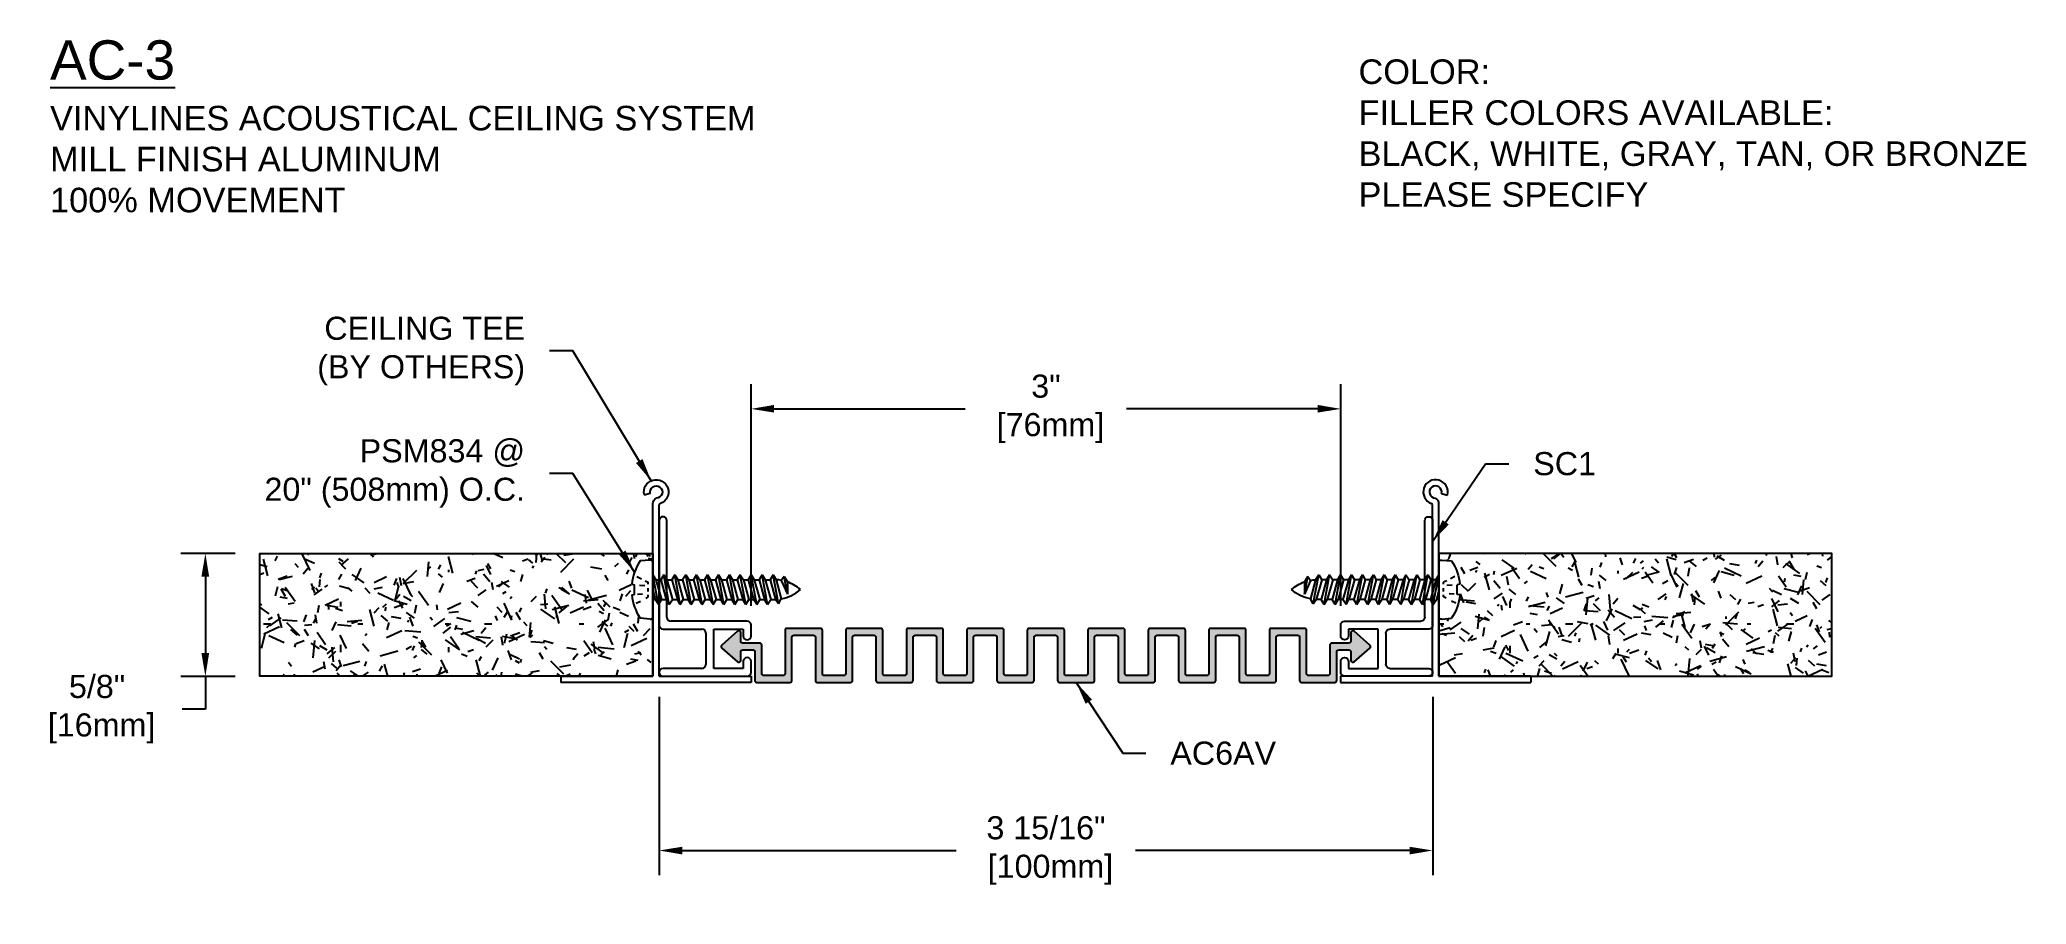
# Model space of a CAD drawing. Header units: inches. Extents: x 2.7 to 12.8, y 3.6 to 8.
import ezdxf

# ---------------------------------------------------------------- set-up
doc = ezdxf.new("R2010")
doc.units = ezdxf.units.IN
doc.header["$MEASUREMENT"] = 0
for name, color, linetype in [('Anchors', 4, 'Continuous'), ('Conditions', 1, 'Continuous'), ('Dimensions', 3, 'Continuous'), ('Metals', 7, 'Continuous'), ('Text', 2, 'Continuous')]:
    doc.layers.add(name, color=color, linetype=linetype)
doc.styles.add('ARIAL', font='arial.ttf')
doc.dimstyles.new('ARIAL', dxfattribs={"dimtxt": 0.1175, "dimasz": 0.1175, "dimexe": 0.125, "dimexo": 0.125, "dimgap": 0.125, "dimtad": 0, "dimtih": 1, "dimtoh": 1, "dimdec": 4, "dimzin": 0, "dimdsep": 46, "dimlunit": 4, "dimtxsty": 'ARIAL', "dimcen": 0.09, "dimadec": 0, "dimazin": 0, "dimtfac": 1, "dimtdec": 4, "dimtofl": 0, "dimtmove": 0, "dimatfit": 3, "dimfxl": 0, "dimfrac": 2, "dimtolj": 1, "dimtzin": 0, "dimarcsym": 0})

# ---------------------------------------------------------------- blocks, each defined once
blk = doc.blocks.new('SC1')
for p, q in [((0, 0.792), (0, 0.26)), ((0.04, 0.3), (0.04, 0.792)), ((0.02, 0.24), (0.218, 0.24)), ((0.448, 0.28), (0.06, 0.28)), ((0.238, 0.22), (0.238, 0.06)), ((0.278, 0.24), (0.428, 0.24)), ((0.278, 0.04), (0.278, 0.24)), ((0.428, 0.24), (0.428, 0.205)), ((0.468, 0.205), (0.468, 0.26)), ((0.218, 0.04), (0.02, 0.04)), ((0.02, 0), (0.448, 0)), ((0.428, 0.04), (0.278, 0.04)), ((0.428, 0.075), (0.428, 0.04)), ((0.468, 0.02), (0.468, 0.075))]:
    blk.add_line(p, q)
for centre, start, end in [((0.02, 0.792), 0, 180), ((0.02, 0.26), 180, 270), ((0.06, 0.3), 180, 270), ((0.218, 0.22), 360, 90), ((0.448, 0.205), 180, 0), ((0.448, 0.26), 0, 90), ((0.02, 0.02), 90, 270), ((0.218, 0.06), 270, 360), ((0.448, 0.075), 0, 180), ((0.448, 0.02), 270, 0)]:
    blk.add_arc(centre, 0.02, start, end)
blk = doc.blocks.new('acttbar')
blk.add_line((0.484, 0.031), (0.484, 0))
at = {"layer": 'Metals'}
blk.add_line((-0.484, 0.031), (-0.484, 0), dxfattribs=at)
for points in [[(0.016, 0.031), (0.016, 0.913)], [(0.03, 0.961), (0.06, 0.953)], [(-0.016, 0.031), (-0.016, 0.906)], [(-0.016, 0.031), (-0.484, 0.031)], [(-0.484, 0), (0.484, 0)], [(0.484, 0.031), (0.016, 0.031)]]:
    blk.add_lwpolyline(points, dxfattribs=at)
for centre, radius, start, end in [((-0.001, 0.969), 0.0625, 345.5186, 249.8671), ((-0.001, 0.969), 0.0313, 345.9938, 269.3303), ((-0.031, 0.89), 0.0223, 46.7158, 71.33), ((-0.014, 0.911), 0.0297, 355.5582, 64.1671)]:
    blk.add_arc(centre, radius, start, end, dxfattribs=at)
blk = doc.blocks.new('PSM834')
for p, q in [((-0.027, 0.107), (-0.025, 0.094)), ((0.027, 0.107), (0.025, 0.094)), ((-0.15, 0.015), (-0.146, 0.065)), ((-0.137, 0), (0.137, 0)), ((-0.075, -0.028), (0.075, 0)), ((-0.069, 0.086), (-0.058, 0.064)), ((-0.005, 0), (-0.05, -0.012)), ((-0.05, 0), (-0.05, -0.012)), ((-0.044, 0.037), (-0.037, 0.024)), ((-0.037, 0.024), (-0.027, 0.024)), ((-0.025, 0.094), (0.025, 0.094)), ((-0.024, 0.078), (-0.022, 0.053)), ((-0.009, 0.024), (0.008, 0.024)), ((0.023, 0.068), (0.021, 0.041)), ((0.028, 0.024), (0.037, 0.024)), ((0.045, 0.04), (0.037, 0.024)), ((0.075, 0), (0.05, -0.015)), ((0.067, 0.082), (0.055, 0.059)), ((0.15, 0.015), (0.146, 0.065)), ((-0.075, -0.028), (-0.05, -0.012)), ((-0.075, -0.028), (-0.05, -0.043)), ((-0.075, -0.083), (0.075, -0.056)), ((-0.075, -0.083), (-0.05, -0.068)), ((-0.075, -0.083), (-0.05, -0.099)), ((0.05, -0.015), (-0.05, -0.043)), ((0.05, -0.04), (-0.05, -0.068)), ((-0.05, -0.043), (-0.05, -0.068)), ((0.05, -0.071), (-0.05, -0.099)), ((0.05, -0.096), (-0.05, -0.124)), ((-0.05, -0.099), (-0.05, -0.124)), ((0.05, -0.015), (0.05, -0.04)), ((0.075, -0.056), (0.05, -0.04)), ((0.075, -0.056), (0.05, -0.071)), ((0.05, -0.071), (0.05, -0.096)), ((0.075, -0.111), (0.05, -0.096)), ((-0.075, -0.139), (0.075, -0.111)), ((-0.075, -0.139), (-0.05, -0.124)), ((-0.075, -0.139), (-0.05, -0.154)), ((-0.075, -0.194), (0.075, -0.167)), ((-0.075, -0.194), (-0.05, -0.179)), ((-0.075, -0.194), (-0.05, -0.21)), ((0.05, -0.126), (-0.05, -0.154)), ((0.05, -0.151), (-0.05, -0.179)), ((-0.05, -0.154), (-0.05, -0.179)), ((0.05, -0.182), (-0.05, -0.21)), ((0.075, -0.111), (0.05, -0.126)), ((0.05, -0.126), (0.05, -0.151)), ((0.075, -0.167), (0.05, -0.151)), ((0.075, -0.167), (0.05, -0.182)), ((0.05, -0.182), (0.05, -0.207)), ((-0.075, -0.25), (0.075, -0.222)), ((-0.075, -0.25), (-0.05, -0.235)), ((-0.075, -0.25), (-0.05, -0.265)), ((-0.075, -0.306), (0.075, -0.278)), ((-0.075, -0.306), (-0.05, -0.29)), ((0.05, -0.207), (-0.05, -0.235)), ((-0.05, -0.21), (-0.05, -0.235)), ((0.05, -0.238), (-0.05, -0.265)), ((0.05, -0.262), (-0.05, -0.29)), ((-0.05, -0.265), (-0.05, -0.29)), ((0.05, -0.293), (-0.05, -0.321)), ((0.075, -0.222), (0.05, -0.207)), ((0.075, -0.222), (0.05, -0.238)), ((0.05, -0.238), (0.05, -0.262)), ((0.075, -0.278), (0.05, -0.262)), ((0.075, -0.278), (0.05, -0.293)), ((0.05, -0.293), (0.05, -0.318)), ((-0.075, -0.306), (-0.05, -0.321)), ((-0.075, -0.361), (0.075, -0.333)), ((-0.075, -0.361), (-0.05, -0.346)), ((-0.075, -0.361), (-0.05, -0.376)), ((-0.075, -0.417), (0.075, -0.389)), ((-0.075, -0.417), (-0.05, -0.401)), ((0.05, -0.318), (-0.05, -0.346)), ((-0.05, -0.321), (-0.05, -0.346)), ((0.05, -0.349), (-0.05, -0.376)), ((0.05, -0.374), (-0.05, -0.401)), ((-0.05, -0.376), (-0.05, -0.401)), ((0.05, -0.404), (-0.05, -0.432)), ((0.075, -0.333), (0.05, -0.318)), ((0.075, -0.333), (0.05, -0.349)), ((0.05, -0.349), (0.05, -0.374)), ((0.075, -0.389), (0.05, -0.374)), ((0.075, -0.389), (0.05, -0.404)), ((0.05, -0.404), (0.05, -0.429)), ((-0.075, -0.417), (-0.05, -0.432)), ((-0.075, -0.472), (0.075, -0.444)), ((-0.075, -0.472), (-0.05, -0.457)), ((-0.075, -0.472), (-0.05, -0.488)), ((-0.075, -0.528), (0.075, -0.5)), ((0.05, -0.429), (-0.05, -0.457)), ((-0.05, -0.432), (-0.05, -0.457)), ((0.05, -0.46), (-0.05, -0.488)), ((0.05, -0.485), (-0.05, -0.512)), ((-0.05, -0.488), (-0.05, -0.512)), ((0.075, -0.444), (0.05, -0.429)), ((0.075, -0.444), (0.05, -0.46)), ((0.05, -0.46), (0.05, -0.485)), ((0.075, -0.5), (0.05, -0.485)), ((0.075, -0.5), (0.05, -0.515)), ((-0.075, -0.528), (-0.05, -0.512)), ((-0.075, -0.528), (-0.05, -0.543)), ((-0.075, -0.583), (0.075, -0.556)), ((-0.075, -0.583), (-0.05, -0.568)), ((-0.075, -0.583), (-0.05, -0.599)), ((0.05, -0.515), (-0.05, -0.543)), ((0.05, -0.54), (-0.05, -0.568)), ((-0.05, -0.543), (-0.05, -0.568)), ((0.05, -0.571), (-0.05, -0.599)), ((0.05, -0.596), (-0.05, -0.624)), ((-0.05, -0.599), (-0.05, -0.62)), ((0.05, -0.515), (0.05, -0.54)), ((0.075, -0.556), (0.05, -0.54)), ((0.075, -0.556), (0.05, -0.571)), ((0.05, -0.571), (0.05, -0.596)), ((0.075, -0.611), (0.05, -0.596)), ((-0.072, -0.639), (0.075, -0.611)), ((-0.072, -0.639), (-0.05, -0.624)), ((-0.072, -0.639), (-0.047, -0.653)), ((0.05, -0.627), (-0.047, -0.653)), ((0.047, -0.653), (-0.024, -0.684)), ((-0.024, -0.684), (0.066, -0.667)), ((0.039, -0.684), (-0.024, -0.684)), ((0.066, -0.667), (0.039, -0.684)), ((0.066, -0.667), (0.047, -0.653)), ((0.075, -0.611), (0.05, -0.627))]:
    blk.add_line(p, q)
for centre, radius, start, end in [((0, -0.156), 0.265, 95.8447, 123.323), ((0, -0.156), 0.265, 56.677, 84.1553), ((-0.137, 0.013), 0.0135, 175, 270), ((0.137, 0.013), 0.0135, 270, 5), ((0.147, -0.619), 0.197, 179.589, 181.5734), ((0.147, -0.619), 0.197, 190.0914, 221.761), ((-0.147, -0.619), 0.197, 318.239, 340.6631), ((-0.147, -0.619), 0.197, 349.9042, 357.7894)]:
    blk.add_arc(centre, radius, start, end)
blk = doc.blocks.new('*D3')
at = {"layer": 'Defpoints', "color": 0}
for p in [(9.326, 6.144), (6.326, 5.016), (9.326, 5.016)]:
    blk.add_point(p, dxfattribs=at)
at = {"layer": 'Dimensions', "color": 0, "lineweight": -2}
for p, q in [((6.326, 5.141), (6.326, 6.269)), ((9.326, 5.141), (9.326, 6.269)), ((6.443, 6.144), (7.415, 6.144)), ((9.208, 6.144), (8.236, 6.144))]:
    blk.add_line(p, q, dxfattribs=at)
at = {"layer": 'Dimensions', "color": 0}
for points in [[(6.443, 6.164), (6.443, 6.125), (6.326, 6.144)], [(9.208, 6.164), (9.208, 6.125), (9.326, 6.144)]]:
    blk.add_solid(points, dxfattribs=at)
at = {"layer": 'Dimensions', "color": 0, "insert": (7.826, 6.144), "char_height": 0.1175, "attachment_point": 5, "style": 'ARIAL'}
blk.add_mtext('\\A1;3"\\P [76mm]', dxfattribs=at)
blk = doc.blocks.new('*D4')
at = {"layer": 'Defpoints', "color": 0}
for p in [(5.858, 4.803), (9.794, 4.803), (9.794, 3.897)]:
    blk.add_point(p, dxfattribs=at)
at = {"layer": 'Dimensions', "color": 0, "lineweight": -2}
for p, q in [((5.858, 4.678), (5.858, 3.772)), ((9.794, 4.678), (9.794, 3.772)), ((5.975, 3.897), (7.369, 3.897)), ((9.676, 3.897), (8.282, 3.897))]:
    blk.add_line(p, q, dxfattribs=at)
at = {"layer": 'Dimensions', "color": 0}
for points in [[(5.975, 3.916), (5.975, 3.877), (5.858, 3.897)], [(9.676, 3.916), (9.676, 3.877), (9.794, 3.897)]]:
    blk.add_solid(points, dxfattribs=at)
at = {"layer": 'Dimensions', "color": 0, "insert": (7.826, 3.897), "char_height": 0.1175, "attachment_point": 5, "style": 'ARIAL'}
blk.add_mtext('\\A1;3 15/16"\\P [100mm]', dxfattribs=at)
blk = doc.blocks.new('*D5')
at = {"layer": 'Defpoints', "color": 0}
for p in [(3.549, 5.408), (3.826, 5.408), (3.826, 4.783)]:
    blk.add_point(p, dxfattribs=at)
at = {"layer": 'Dimensions', "color": 0, "lineweight": -2}
for p, q in [((3.701, 5.408), (3.424, 5.408)), ((3.549, 5.291), (3.549, 4.901)), ((3.701, 4.783), (3.424, 4.783)), ((3.549, 4.783), (3.549, 4.616)), ((3.549, 4.616), (3.431, 4.616))]:
    blk.add_line(p, q, dxfattribs=at)
at = {"layer": 'Dimensions', "color": 0}
for points in [[(3.529, 5.291), (3.568, 5.291), (3.549, 5.408)], [(3.529, 4.901), (3.568, 4.901), (3.549, 4.783)]]:
    blk.add_solid(points, dxfattribs=at)
at = {"layer": 'Dimensions', "color": 0, "insert": (2.998, 4.616), "char_height": 0.1175, "attachment_point": 5, "style": 'ARIAL'}
blk.add_mtext('\\A1;5/8"\\P [16mm]', dxfattribs=at)
blk = doc.blocks.new('AC6AV')
blk.add_hatch(color=256).paths.add_polyline_path([(-0.214, 0.025, 0.414214), (-0.224, 0.035), (-0.392, 0.035, 0.414214), (-0.403, 0.025), (-0.403, -0.195, -0.414214), (-0.413, -0.205), (-0.512, -0.205, -0.414214), (-0.522, -0.195), (-0.522, 0.025, 0.414214), (-0.532, 0.035), (-0.701, 0.035, 0.414214), (-0.71, 0.025), (-0.71, -0.195, -0.414214), (-0.721, -0.205), (-0.82, -0.205, -0.414214), (-0.83, -0.195), (-0.83, 0.025, 0.414214), (-0.84, 0.035), (-1.008, 0.035, 0.414214), (-1.018, 0.025), (-1.018, -0.195, -0.414214), (-1.028, -0.205), (-1.128, -0.205, -0.414214), (-1.137, -0.195), (-1.137, 0.025, 0.414214), (-1.147, 0.035), (-1.317, 0.035, 0.414214), (-1.327, 0.025), (-1.327, -0.195, -0.414214), (-1.337, -0.205), (-1.435, -0.205, -0.414214), (-1.446, -0.195), (-1.446, -0.05, 0.414214), (-1.456, -0.04), (-1.543, -0.04, -0.414214), (-1.553, -0.03), (-1.553, 0.013, 0.645559), (-1.569, 0.02), (-1.649, -0.05, 0.451743), (-1.649, -0.065), (-1.569, -0.135, 0.645559), (-1.553, -0.128), (-1.553, -0.085, -0.414214), (-1.543, -0.075), (-1.49, -0.075, -0.414214), (-1.481, -0.085), (-1.481, -0.23, 0.414214), (-1.471, -0.24), (-1.302, -0.24, 0.414214), (-1.292, -0.23), (-1.292, -0.01, -0.414214), (-1.282, 0), (-1.183, 0, -0.414214), (-1.173, -0.01), (-1.173, -0.23, 0.414214), (-1.163, -0.24), (-0.994, -0.24, 0.414214), (-0.984, -0.23), (-0.984, -0.01, -0.414214), (-0.973, 0), (-0.875, 0, -0.414214), (-0.865, -0.01), (-0.865, -0.23, 0.414214), (-0.855, -0.24), (-0.685, -0.24, 0.414214), (-0.676, -0.23), (-0.676, -0.01, -0.414214), (-0.665, 0), (-0.567, 0, -0.414214), (-0.557, -0.01), (-0.557, -0.23, 0.414214), (-0.546, -0.24), (-0.378, -0.24, 0.414214), (-0.368, -0.23), (-0.368, -0.01, -0.414214), (-0.357, 0), (-0.259, 0, -0.414214), (-0.249, -0.01), (-0.249, -0.23, 0.414214), (-0.239, -0.24), (-0.07, -0.24, 0.414214), (-0.06, -0.23), (-0.06, -0.01, -0.414214), (-0.049, 0), (0.049, 0, -0.414214), (0.059, -0.01), (0.059, -0.23, 0.414214), (0.07, -0.24), (0.239, -0.24, 0.414214), (0.248, -0.23), (0.248, -0.01, -0.414214), (0.258, 0), (0.357, 0, -0.414214), (0.367, -0.01), (0.367, -0.23, 0.414214), (0.377, -0.24), (0.546, -0.24, 0.414214), (0.556, -0.23), (0.556, -0.01, -0.414214), (0.566, 0), (0.665, 0, -0.414214), (0.675, -0.01), (0.675, -0.23, 0.414214), (0.685, -0.24), (0.854, -0.24, 0.414214), (0.864, -0.23), (0.864, -0.01, -0.414214), (0.874, 0), (0.973, 0, -0.414214), (0.983, -0.01), (0.983, -0.23, 0.414214), (0.993, -0.24), (1.162, -0.24, 0.414214), (1.172, -0.23), (1.172, -0.01, -0.414214), (1.182, 0), (1.281, 0, -0.414214), (1.291, -0.01), (1.291, -0.23, 0.414214), (1.301, -0.24), (1.47, -0.24, 0.414214), (1.48, -0.23), (1.48, -0.085, -0.414214), (1.49, -0.075), (1.542, -0.075, -0.414214), (1.552, -0.085), (1.552, -0.128, 0.645559), (1.569, -0.135), (1.649, -0.065, 0.451743), (1.649, -0.05), (1.569, 0.02, 0.645559), (1.552, 0.013), (1.552, -0.03, -0.414214), (1.542, -0.04), (1.455, -0.04, 0.414214), (1.445, -0.05), (1.445, -0.195, -0.414214), (1.435, -0.205), (1.336, -0.205, -0.414214), (1.326, -0.195), (1.326, 0.025, 0.414214), (1.316, 0.035), (1.147, 0.035, 0.414214), (1.137, 0.025), (1.137, -0.195, -0.414214), (1.127, -0.205), (1.028, -0.205, -0.414214), (1.018, -0.195), (1.018, 0.025, 0.414214), (1.008, 0.035), (0.839, 0.035, 0.414214), (0.829, 0.025), (0.829, -0.195, -0.414214), (0.819, -0.205), (0.72, -0.205, -0.414214), (0.71, -0.195), (0.71, 0.025, 0.414214), (0.7, 0.035), (0.531, 0.035, 0.414214), (0.521, 0.025), (0.521, -0.195, -0.414214), (0.511, -0.205), (0.412, -0.205, -0.414214), (0.402, -0.195), (0.402, 0.025, 0.414214), (0.392, 0.035), (0.224, 0.035, 0.414214), (0.213, 0.025), (0.213, -0.195, -0.414214), (0.203, -0.205), (0.104, -0.205, -0.414214), (0.094, -0.195), (0.094, 0.025, 0.414214), (0.085, 0.035), (-0.085, 0.035, 0.414214), (-0.095, 0.025), (-0.095, -0.195, -0.414214), (-0.105, -0.205), (-0.203, -0.205, -0.414214), (-0.214, -0.195)])
at = {"linetype": 'Continuous'}
blk.add_lwpolyline([(-0.214, 0.025, 0.414214), (-0.224, 0.035), (-0.392, 0.035, 0.414214), (-0.403, 0.025), (-0.403, -0.195, -0.414214), (-0.413, -0.205), (-0.512, -0.205, -0.414214), (-0.522, -0.195), (-0.522, 0.025, 0.414214), (-0.532, 0.035), (-0.701, 0.035, 0.414214), (-0.71, 0.025), (-0.71, -0.195, -0.414214), (-0.721, -0.205), (-0.82, -0.205, -0.414214), (-0.83, -0.195), (-0.83, 0.025, 0.414214), (-0.84, 0.035), (-1.008, 0.035, 0.414214), (-1.018, 0.025), (-1.018, -0.195, -0.414214), (-1.028, -0.205), (-1.128, -0.205, -0.414214), (-1.137, -0.195), (-1.137, 0.025, 0.414214), (-1.147, 0.035), (-1.317, 0.035, 0.414214), (-1.327, 0.025), (-1.327, -0.195, -0.414214), (-1.337, -0.205), (-1.435, -0.205, -0.414214), (-1.446, -0.195), (-1.446, -0.05, 0.414214), (-1.456, -0.04), (-1.543, -0.04, -0.414214), (-1.553, -0.03), (-1.553, 0.013, 0.645559), (-1.569, 0.02), (-1.649, -0.05, 0.451743), (-1.649, -0.065), (-1.569, -0.135, 0.645559), (-1.553, -0.128), (-1.553, -0.085, -0.414214), (-1.543, -0.075), (-1.49, -0.075, -0.414214), (-1.481, -0.085), (-1.481, -0.23, 0.414214), (-1.471, -0.24), (-1.302, -0.24, 0.414214), (-1.292, -0.23), (-1.292, -0.01, -0.414214), (-1.282, 0), (-1.183, 0, -0.414214), (-1.173, -0.01), (-1.173, -0.23, 0.414214), (-1.163, -0.24), (-0.994, -0.24, 0.414214), (-0.984, -0.23), (-0.984, -0.01, -0.414214), (-0.973, 0), (-0.875, 0, -0.414214), (-0.865, -0.01), (-0.865, -0.23, 0.414214), (-0.855, -0.24), (-0.685, -0.24, 0.414214), (-0.676, -0.23), (-0.676, -0.01, -0.414214), (-0.665, 0), (-0.567, 0, -0.414214), (-0.557, -0.01), (-0.557, -0.23, 0.414214), (-0.546, -0.24), (-0.378, -0.24, 0.414214), (-0.368, -0.23), (-0.368, -0.01, -0.414214), (-0.357, 0), (-0.259, 0, -0.414214), (-0.249, -0.01), (-0.249, -0.23, 0.414214), (-0.239, -0.24), (-0.07, -0.24, 0.414214), (-0.06, -0.23), (-0.06, -0.01, -0.414214), (-0.049, 0), (0.049, 0, -0.414214), (0.059, -0.01), (0.059, -0.23, 0.414214), (0.07, -0.24), (0.239, -0.24, 0.414214), (0.248, -0.23), (0.248, -0.01, -0.414214), (0.258, 0), (0.357, 0, -0.414214), (0.367, -0.01), (0.367, -0.23, 0.414214), (0.377, -0.24), (0.546, -0.24, 0.414214), (0.556, -0.23), (0.556, -0.01, -0.414214), (0.566, 0), (0.665, 0, -0.414214), (0.675, -0.01), (0.675, -0.23, 0.414214), (0.685, -0.24), (0.854, -0.24, 0.414214), (0.864, -0.23), (0.864, -0.01, -0.414214), (0.874, 0), (0.973, 0, -0.414214), (0.983, -0.01), (0.983, -0.23, 0.414214), (0.993, -0.24), (1.162, -0.24, 0.414214), (1.172, -0.23), (1.172, -0.01, -0.414214), (1.182, 0), (1.281, 0, -0.414214), (1.291, -0.01), (1.291, -0.23, 0.414214), (1.301, -0.24), (1.47, -0.24, 0.414214), (1.48, -0.23), (1.48, -0.085, -0.414214), (1.49, -0.075), (1.542, -0.075, -0.414214), (1.552, -0.085), (1.552, -0.128, 0.645559), (1.569, -0.135), (1.649, -0.065, 0.451743), (1.649, -0.05), (1.569, 0.02, 0.645559), (1.552, 0.013), (1.552, -0.03, -0.414214), (1.542, -0.04), (1.455, -0.04, 0.414214), (1.445, -0.05), (1.445, -0.195, -0.414214), (1.435, -0.205), (1.336, -0.205, -0.414214), (1.326, -0.195), (1.326, 0.025, 0.414214), (1.316, 0.035), (1.147, 0.035, 0.414214), (1.137, 0.025), (1.137, -0.195, -0.414214), (1.127, -0.205), (1.028, -0.205, -0.414214), (1.018, -0.195), (1.018, 0.025, 0.414214), (1.008, 0.035), (0.839, 0.035, 0.414214), (0.829, 0.025), (0.829, -0.195, -0.414214), (0.819, -0.205), (0.72, -0.205, -0.414214), (0.71, -0.195), (0.71, 0.025, 0.414214), (0.7, 0.035), (0.531, 0.035, 0.414214), (0.521, 0.025), (0.521, -0.195, -0.414214), (0.511, -0.205), (0.412, -0.205, -0.414214), (0.402, -0.195), (0.402, 0.025, 0.414214), (0.392, 0.035), (0.224, 0.035, 0.414214), (0.213, 0.025), (0.213, -0.195, -0.414214), (0.203, -0.205), (0.104, -0.205, -0.414214), (0.094, -0.195), (0.094, 0.025, 0.414214), (0.085, 0.035), (-0.085, 0.035, 0.414214), (-0.095, 0.025), (-0.095, -0.195, -0.414214), (-0.105, -0.205), (-0.203, -0.205, -0.414214), (-0.214, -0.195)], format="xyb", close=True, dxfattribs=at)

msp = doc.modelspace()

# ---------------------------------------------------------------- hatches: boundary and pattern name
at = {"layer": 'Conditions'}
h = msp.add_hatch(dxfattribs=at)
h.set_pattern_fill('TEXTURED', color=256, scale=0.625, style=0)
h.set_pattern_definition([(0, (0.45, 0.3), (0.275, 0.475), [0.025, -0.41875, 0.01875, -0.18125, 0.0375, -0.44375]), (5, (0.16875, 0.525), (0.246096, 0.485797), [0.05, -0.41875, 0.0375, -0.18125, 0.075, -0.44375]), (10, (0.33125, 0.55625), (0.168075, 0.594467), [0.04375, -0.10625, 0.05625, -0.33125, 0.03125, -0.4125]), (15, (0.21875, 0.6125), (0.14064, 0.561793), [0.0875, -0.10625, 0.09375, -0.33125, 0.06875, -0.4125]), (20, (0.26875, 0.35625), (0.278064, 0.460367), [0.05, -0.34375, 0.04375, -0.25625, 0.03125, -0.2]), (25, (0.35625, 0.26875), (0.311635, 0.455643), [0.06875, -0.34375, 0.0875, -0.25625, 0.075, -0.2]), (30, (0.45, 0.31875), (-0.04577, 0.529275), [0.03125, -0.20625, 0.025, -0.30625, 0.01875, -0.40625]), (35, (0.16875, 0.09375), (0.046507, 0.620063), [0.06875, -0.20625, 0.05, -0.30625, 0.0375, -0.40625]), (40, (0.275, 0.45625), (0.070491, 0.450772), [0.025, -0.275, 0.01875, -0.175, 0.05, -0.31875]), (45, (0.275, 0.23125), (-0.128163, 0.6143), [0.05, -0.275, 0.0375, -0.175, 0.09375, -0.31875]), (50, (0.36875, 0.23125), (-0.167183, 0.491111), [0.0125, -0.23125, 0.03125, -0.38125, 0.0375, -0.19375]), (60, (0.3875, 0.275), (-0.207235, 0.466058), [0.03125, -0.25625, 0.0125, -0.3, 0.025, -0.23125]), (65, (0.1625, 0.275), (-0.151977, 0.650142), [0.06875, -0.25625, 0.025, -0.3, 0.05, -0.23125]), (70, (0.31875, 0.2), (-0.228942, 0.44914), [0.01875, -0.11875, 0.0375, -0.2, 0.025, -0.275]), (75, (0.09375, 0.14375), (-0.48455, 0.48571), [0.0375, -0.11875, 0.075, -0.2, 0.05, -0.275]), (80, (0.35, 0.56875), (-0.43451, 0.343166), [0.04375, -0.275, 0.01875, -0.325, 0.0375, -0.30625]), (85, (0.40625, 0.11875), (-0.518802, 0.308892), [0.0875, -0.275, 0.0375, -0.325, 0.075, -0.30625]), (90, (0.3875, 0.3), (-0.55, 0.23125), [0.0375, -0.19375, 0.025, -0.38125, 0.0125, -0.3875]), (95, (0.1625, 0.525), (-0.58767, 0.40658), [0.075, -0.19375, 0.025, -0.38125, 0.025, -0.3875]), (100, (0.2875, 0.49375), (-0.516607, 0.302386), [0.04375, -0.24375, 0.0375, -0.2, 0.04375, -0.45625]), (105, (0.4, 0.60625), (-0.540996, 0.25621), [0.0875, -0.24375, 0.075, -0.2, 0.0875, -0.45625]), (110, (0.24375, 0.1375), (-0.500917, 0.17019), [0.05, -0.1625, 0.025, -0.33125, 0.0375, -0.3625]), (115, (0.58125, 0.1375), (-0.513844, 0.125884), [0.09375, -0.1625, 0.05, -0.33125, 0.075, -0.3625]), (120, (0.075, 0.2125), (-0.597187, 0.05936), [0.03125, -0.41875, 0.0375, -0.19375, 0.04375, -0.25625]), (125, (0.13125, 0.26875), (-0.67843, 0.0209), [0.06875, -0.41875, 0.075, -0.19375, 0.0875, -0.25625]), (130, (0.2125, 0.075), (-0.581475, 0.148471), [0.01875, -0.1375, 0.025, -0.26875, 0.05, -0.35]), (135, (0.26875, 0.13125), (-0.671751, 0.097227), [0.0375, -0.1375, 0.05, -0.26875, 0.09375, -0.35]), (140, (0.025, 0.575), (-0.459577, -0.071262), [0.0375, -0.225, 0.04375, -0.19375, 0.025, -0.2625]), (145, (0.275, 0.18125), (-0.48388, -0.157123), [0.075, -0.225, 0.0875, -0.19375, 0.05, -0.2625]), (150, (0.54375, 0.0375), (-0.426719, -0.251598), [0.025, -0.175, 0.05, -0.3875, 0.04375, -0.35625]), (155, (0.4875, 0.38125), (-0.556106, -0.216515), [0.05, -0.175, 0.09375, -0.3875, 0.0875, -0.35625]), (160, (0.13125, 0.3875), (-0.495627, -0.338393), [0.0375, -0.2625, 0.03125, -0.2375, 0.025, -0.38125]), (165, (0.075, 0.1625), (-0.53314, -0.420077), [0.075, -0.2625, 0.06875, -0.2375, 0.05, -0.38125]), (170, (0.16875, 0.2375), (-0.449258, -0.35234), [0.05625, -0.20625, 0.0375, -0.28125, 0.05, -0.275]), (175, (0.45, 0.51875), (-0.426645, -0.502227), [0.06875, -0.20625, 0.075, -0.28125, 0.08125, -0.275])])
h.paths.add_polyline_path([(5.82639, 4.78349), (5.82639, 5.08782, -0.44001053), (5.81172, 5.07438), (5.7611, 5.07881, -0.12047451), (5.71891, 5.19741), (5.73216, 5.19909), (5.73216, 5.24971), (5.71891, 5.25139, -0.12047451), (5.7611, 5.36999), (5.81172, 5.37442, -0.44001053), (5.82639, 5.36098), (5.82639, 5.40849), (3.82639, 5.40849), (3.82639, 4.78349)])
h = msp.add_hatch(dxfattribs=at)
h.set_pattern_fill('TEXTURED', color=256, scale=0.625, style=0)
h.set_pattern_definition([(0, (1.45, 0.3), (0.275, 0.475), [0.025, -0.41875, 0.01875, -0.18125, 0.0375, -0.44375]), (5, (1.16875, 0.525), (0.246096, 0.485797), [0.05, -0.41875, 0.0375, -0.18125, 0.075, -0.44375]), (10, (1.33125, 0.55625), (0.168075, 0.594467), [0.04375, -0.10625, 0.05625, -0.33125, 0.03125, -0.4125]), (15, (1.21875, 0.6125), (0.14064, 0.561793), [0.0875, -0.10625, 0.09375, -0.33125, 0.06875, -0.4125]), (20, (1.26875, 0.35625), (0.278064, 0.460367), [0.05, -0.34375, 0.04375, -0.25625, 0.03125, -0.2]), (25, (1.35625, 0.26875), (0.311635, 0.455643), [0.06875, -0.34375, 0.0875, -0.25625, 0.075, -0.2]), (30, (1.45, 0.31875), (-0.04577, 0.529275), [0.03125, -0.20625, 0.025, -0.30625, 0.01875, -0.40625]), (35, (1.16875, 0.09375), (0.046507, 0.620063), [0.06875, -0.20625, 0.05, -0.30625, 0.0375, -0.40625]), (40, (1.275, 0.45625), (0.0704915, 0.4507716), [0.025, -0.275, 0.01875, -0.175, 0.05, -0.31875]), (45, (1.275, 0.23125), (-0.128163, 0.6143), [0.05, -0.275, 0.0375, -0.175, 0.09375, -0.31875]), (50, (1.36875, 0.23125), (-0.167183, 0.491111), [0.0125, -0.23125, 0.03125, -0.38125, 0.0375, -0.19375]), (60, (1.3875, 0.275), (-0.207235, 0.466058), [0.03125, -0.25625, 0.0125, -0.3, 0.025, -0.23125]), (65, (1.1625, 0.275), (-0.151977, 0.650142), [0.06875, -0.25625, 0.025, -0.3, 0.05, -0.23125]), (70, (1.31875, 0.2), (-0.228942, 0.449139), [0.01875, -0.11875, 0.0375, -0.2, 0.025, -0.275]), (75, (1.09375, 0.14375), (-0.48455, 0.48571), [0.0375, -0.11875, 0.075, -0.2, 0.05, -0.275]), (80, (1.35, 0.56875), (-0.434511, 0.343166), [0.04375, -0.275, 0.01875, -0.325, 0.0375, -0.30625]), (85, (1.40625, 0.11875), (-0.518802, 0.308892), [0.0875, -0.275, 0.0375, -0.325, 0.075, -0.30625]), (90, (1.3875, 0.3), (-0.55, 0.23125), [0.0375, -0.19375, 0.025, -0.38125, 0.0125, -0.3875]), (95, (1.1625, 0.525), (-0.587672, 0.406578), [0.075, -0.19375, 0.025, -0.38125, 0.025, -0.3875]), (100, (1.2875, 0.49375), (-0.516607, 0.302386), [0.04375, -0.24375, 0.0375, -0.2, 0.04375, -0.45625]), (105, (1.4, 0.60625), (-0.540996, 0.25621), [0.0875, -0.24375, 0.075, -0.2, 0.0875, -0.45625]), (110, (1.24375, 0.1375), (-0.500917, 0.17019), [0.05, -0.1625, 0.025, -0.33125, 0.0375, -0.3625]), (115, (1.58125, 0.1375), (-0.513844, 0.125884), [0.09375, -0.1625, 0.05, -0.33125, 0.075, -0.3625]), (120, (1.075, 0.2125), (-0.597187, 0.059359), [0.03125, -0.41875, 0.0375, -0.19375, 0.04375, -0.25625]), (125, (1.13125, 0.26875), (-0.67843, 0.020898), [0.06875, -0.41875, 0.075, -0.19375, 0.0875, -0.25625]), (130, (1.2125, 0.075), (-0.581475, 0.148471), [0.01875, -0.1375, 0.025, -0.26875, 0.05, -0.35]), (135, (1.26875, 0.13125), (-0.671751, 0.097227), [0.0375, -0.1375, 0.05, -0.26875, 0.09375, -0.35]), (140, (1.025, 0.575), (-0.459577, -0.071262), [0.0375, -0.225, 0.04375, -0.19375, 0.025, -0.2625]), (145, (1.275, 0.18125), (-0.483881, -0.157123), [0.075, -0.225, 0.0875, -0.19375, 0.05, -0.2625]), (150, (1.54375, 0.0375), (-0.426719, -0.251598), [0.025, -0.175, 0.05, -0.3875, 0.04375, -0.35625]), (155, (1.4875, 0.38125), (-0.556106, -0.216515), [0.05, -0.175, 0.09375, -0.3875, 0.0875, -0.35625]), (160, (1.13125, 0.3875), (-0.495627, -0.338393), [0.0375, -0.2625, 0.03125, -0.2375, 0.025, -0.38125]), (165, (1.075, 0.1625), (-0.53314, -0.420077), [0.075, -0.2625, 0.06875, -0.2375, 0.05, -0.38125]), (170, (1.16875, 0.2375), (-0.449258, -0.35234), [0.05625, -0.20625, 0.0375, -0.28125, 0.05, -0.275]), (175, (1.45, 0.51875), (-0.426645, -0.502227), [0.06875, -0.20625, 0.075, -0.28125, 0.08125, -0.275])])
h.paths.add_polyline_path([(11.82489, 4.78349), (11.82489, 5.40849), (9.82489, 5.40849), (9.82489, 5.36098, -0.44001053), (9.83955, 5.37442), (9.89017, 5.36999, -0.12047451), (9.93236, 5.25139), (9.91912, 5.24971), (9.91912, 5.19909), (9.93236, 5.19741, -0.12047451), (9.89017, 5.07881), (9.83955, 5.07438, -0.44001053), (9.82489, 5.08782), (9.82489, 4.78349)])

# ---------------------------------------------------------------- linework, layer by layer
for points in [[(5.82639, 4.78349), (3.82639, 4.78349), (3.82639, 5.40849), (5.82639, 5.40849), (5.82639, 4.78349)], [(9.82489, 4.78349), (11.82489, 4.78349), (11.82489, 5.40849), (9.82489, 5.40849), (9.82489, 4.78349)]]:
    msp.add_lwpolyline(points, dxfattribs=at)

# ---------------------------------------------------------------- block references
at = {"layer": 'Anchors', "rotation": 90}
msp.add_blockref('PSM834', (5.82639, 5.2244), dxfattribs=at)
at = {"layer": 'Anchors', "xscale": -1, "rotation": 270}
msp.add_blockref('PSM834', (9.82489, 5.2244), dxfattribs=at)
at = {"layer": 'Metals', "xscale": -1}
for name, p in [('acttbar', (5.84201, 4.75224)), ('SC1', (9.79364, 4.78349))]:
    msp.add_blockref(name, p, dxfattribs=at)
at = {"layer": 'Metals'}
for name, p in [('acttbar', (9.80926, 4.75224)), ('SC1', (5.85764, 4.78349))]:
    msp.add_blockref(name, p, dxfattribs=at)
at = {"layer": 'Text'}
msp.add_blockref('AC6AV', (7.82564, 4.99224), dxfattribs=at)

# ---------------------------------------------------------------- texts
at = {"layer": 'Text', "attachment_point": 1, "style": 'ARIAL'}
for s, insert, char_height, width in [('{\\LAC-3\\P\\H0.625x;\\lVINYLINES ACOUSTICAL CEILING SYSTEM\\PMILL FINISH ALUMINUM\\P100% MOVEMENT}', (2.7586, 8.01919), 0.2, 3.9375), ('COLOR:{\\L                         \\~\\P}FILLER COLORS AVAILABLE:\\PBLACK, WHITE, GRAY, TAN, OR BRONZE\\PPLEASE SPECIFY', (9.41632, 7.92212), 0.125, 3.6354289)]:
    msp.add_mtext(s, dxfattribs=dict(at, insert=insert, char_height=char_height, width=width))
at = {"layer": 'Text', "char_height": 0.1175, "style": 'ARIAL'}
for s, insert, attachment_point in [(' CEILING TEE\\P(BY OTHERS)', (5.17576, 6.43855), 6), ('PSM834 @\\P20" (508mm) O.C.', (5.17576, 5.81513), 6), ('SC1', (10.30546, 5.86447), 4), ('AC6AV', (8.45886, 4.39166), 4)]:
    msp.add_mtext(s, dxfattribs=dict(at, insert=insert, attachment_point=attachment_point))

# ---------------------------------------------------------------- dimensions: what is measured, and where the dimension line sits
at = {"layer": 'Dimensions'}
for base, p1, p2, picture, middle in [((9.32564, 6.14438), (6.32564, 5.01599), (9.32564, 5.01599), '*D3', (7.82564, 6.14438)), ((9.79364, 3.8967), (5.85764, 4.80349), (9.79364, 4.80349), '*D4', (7.82564, 3.8967))]:
    dim = msp.add_linear_dim(base=base, p1=p1, p2=p2, dimstyle='ARIAL', override={"dimpost": '\\X'}, dxfattribs=at)
    dim.commit()
    dim.dimension.update_dxf_attribs({"geometry": picture, "text_midpoint": middle, "dimtype": 160})
dim = msp.add_linear_dim(base=(3.54857, 5.40849), p1=(3.82639, 4.78349), p2=(3.82639, 5.40849), angle=90, dimstyle='ARIAL', override={"dimpost": '\\X'}, dxfattribs=at)
dim.commit()
dim.dimension.update_dxf_attribs({"geometry": '*D5', "text_midpoint": (2.99774, 4.61601), "dimtype": 160})

# ---------------------------------------------------------------- leaders
at = {"layer": 'Text', "annotation_type": 0, "has_hookline": 1}
for points, hookline_direction, text_width in [([(5.81726, 5.77811), (5.41826, 6.43855), (5.30076, 6.43855)], 1, 1.05838), ([(9.79364, 5.46995), (10.06296, 5.86447), (10.18046, 5.86447)], 0, 0.28181), ([(5.73286, 5.31323), (5.41826, 5.81513), (5.30076, 5.81513)], 1, 1.30709), ([(7.97964, 4.75224), (8.21636, 4.39166), (8.33386, 4.39166)], 0, 0.53701)]:
    msp.add_leader(points, dimstyle='ARIAL', override={"dimgap": 0.125, "dimtad": 0}, dxfattribs=dict(at, hookline_direction=hookline_direction, text_width=text_width))

doc.saveas('drawing.dxf')
